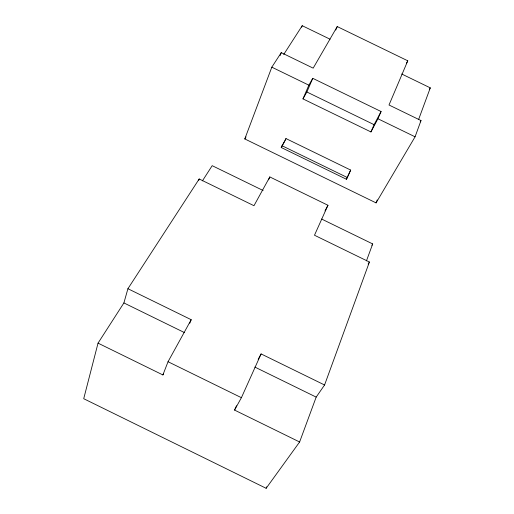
<?xml version="1.0" encoding="UTF-8"?>
<svg xmlns="http://www.w3.org/2000/svg" width="514" height="514" viewBox="0 0 514 514"><rect width="100%" height="100%" fill="white"/><g stroke="black" fill="none" stroke-linecap="round" stroke-linejoin="round"><path stroke-width="0.77" d="M98.039 343.134L83.718 398.71L266.143 488.3L299.617 441.989L316.181 397.104L324.572 384.992L369.412 262.024L314.484 235.232L327.958 205.266L269.824 176.932L253.974 205.709L199.194 178.981L127.915 288.714L123.9 302.932L98.039 343.134L162.893 374.944L163.658 373.549M198.68 180.504L199.194 178.981M415.074 136.808L421.005 120.546L389.008 104.997L407.769 60.8L337.235 26.574L313.174 68.15L281.261 52.64L271.822 67.167L244.792 138.941L376.068 202.889L415.074 136.808L377.944 118.76L381.08 111.525L312.763 78.321L308.856 85.176L302.977 98.887L370.941 131.937L377.944 118.76M366.437 260.894L372.695 243.938L321.623 219.035M418.717 119.203L430.282 87.862L401.678 73.977M280.143 55.563L281.261 52.64M266.143 488.3L266.715 486.803M376.068 202.889L377.218 199.907M162.893 374.944L168.039 361.721L191.189 319.695L127.915 288.714M301.647 27.178L302.232 25.7L330.052 39.205M189.762 323.255L191.189 319.695M281.222 147.505L285.977 138.568L350.676 170.07L346.468 179.277L281.222 147.505L284.846 141.016M285.206 140.367L285.977 138.568M268.565 179.861L269.824 176.932M302.977 98.887L306.884 91.993L312.763 78.321M335.719 30.082L337.235 26.574M370.941 131.937L374.102 124.677L381.08 111.525M346.468 179.277L350.676 170.07M299.617 441.989L234.551 410.082L241.407 397.688L261.099 353.921L324.572 384.992M234.551 410.082L236.511 405.745M324.989 210.92L327.958 205.266M406.336 63.505L407.769 60.8M258.156 359.305L261.099 353.921M429.492 89.243L430.282 87.862M420.214 121.895L421.005 120.546M244.792 138.941L246.052 136.904M371.853 245.294L372.695 243.938M368.127 264.061L369.412 262.024M202.413 180.87L212.192 165.675L263.129 190.514M283.715 54.484L302.232 25.7M271.822 67.167L308.856 85.176M306.884 91.993L374.102 124.677M281.993 145.706L347.387 177.555M123.9 302.932L184.327 332.526M254.835 367.06L316.181 397.104M168.039 361.721L241.407 397.688"/></g></svg>
